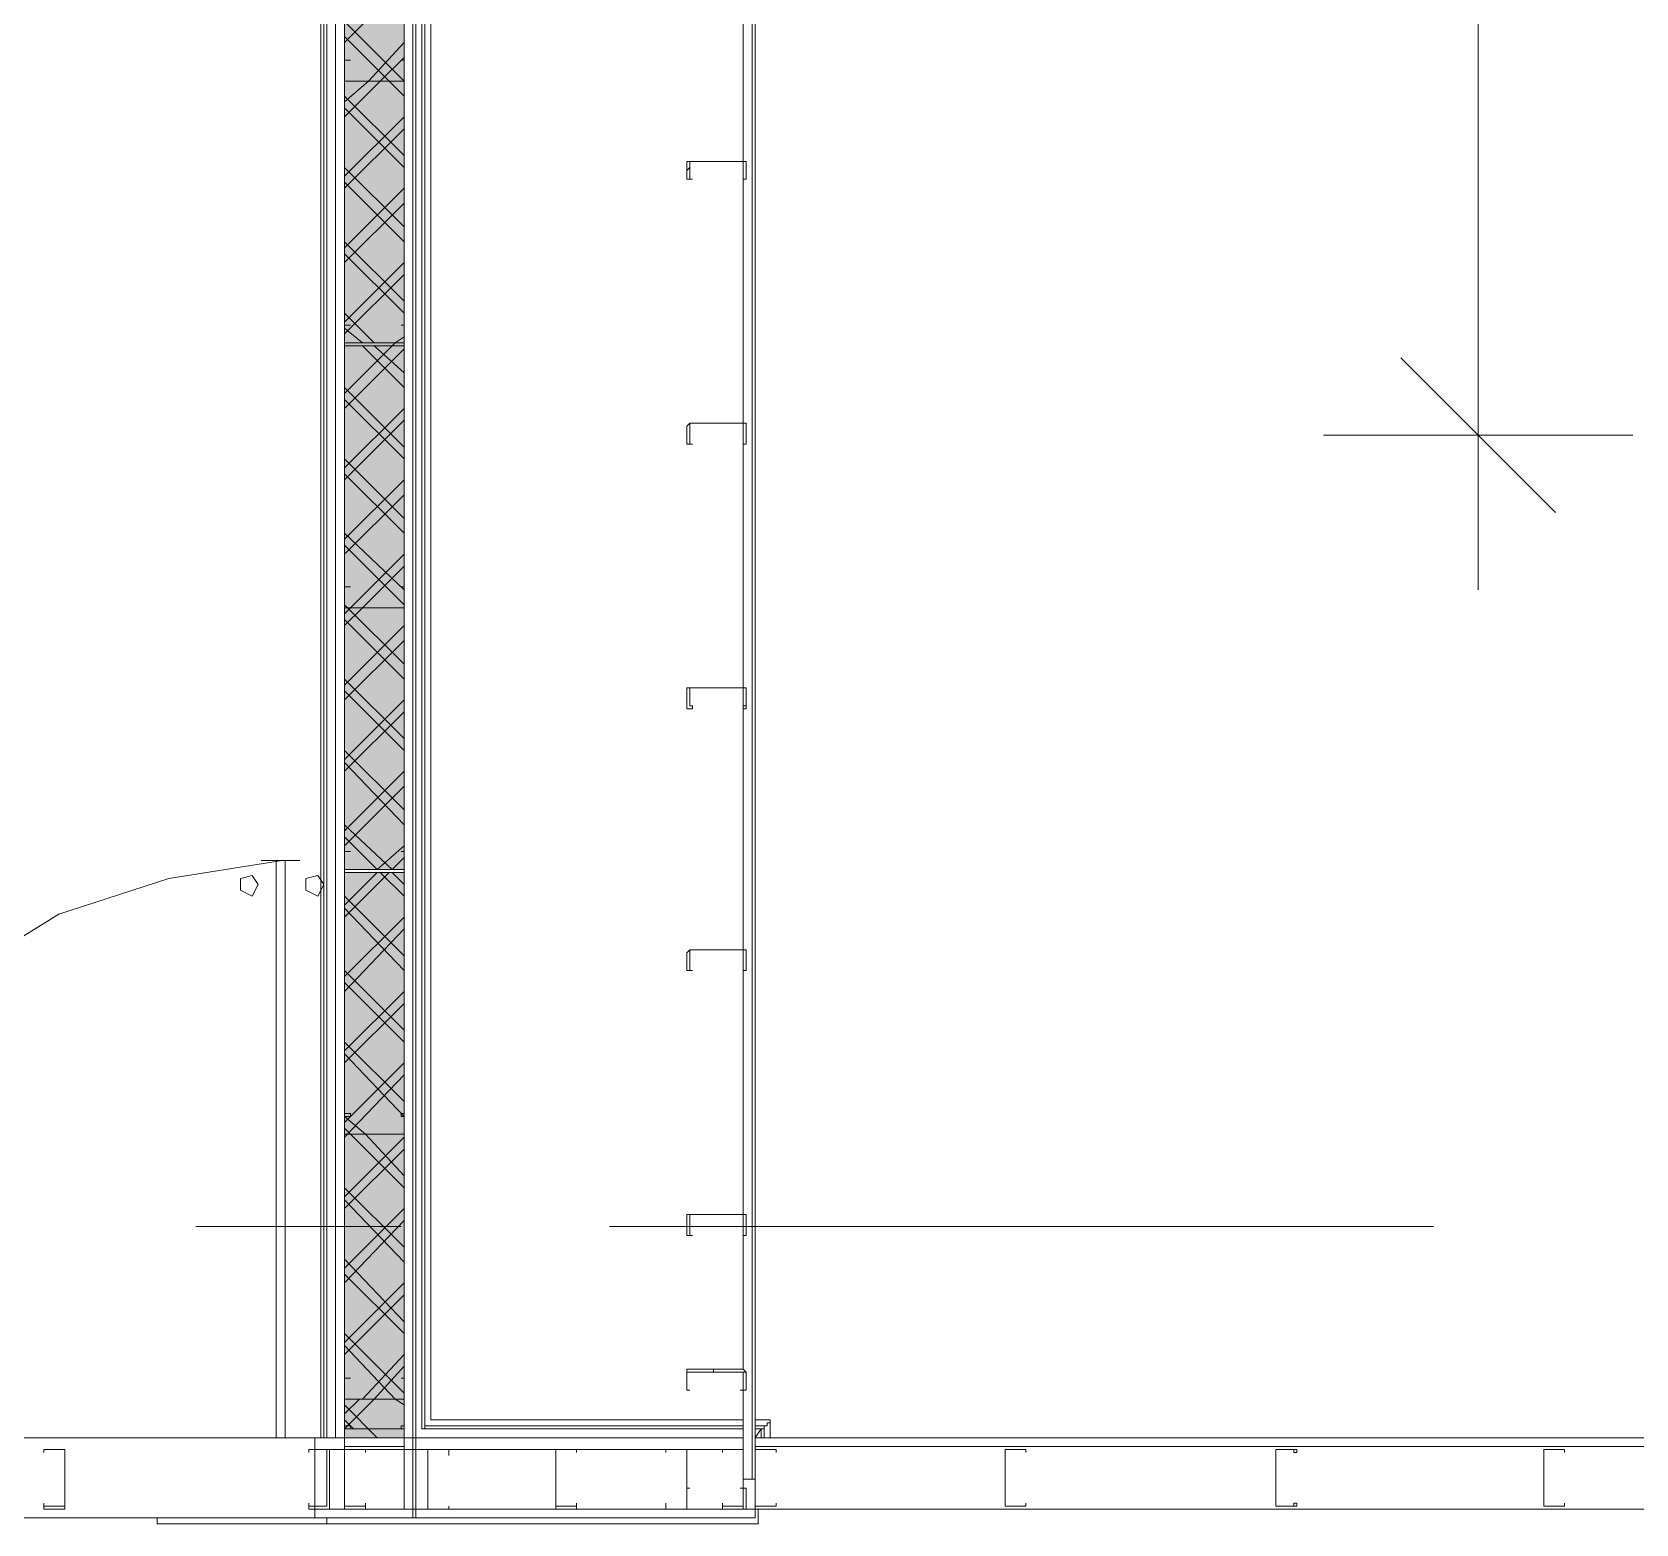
# Model space of a CAD drawing. Header units: metres. Extents: x -2 to 237, y -8 to 52.
# Drawn here: x 51.973 to 54.443, y 22.539 to 24.837 of the extents above; entities that cross this region are included whole.
import ezdxf

# ---------------------------------------------------------------- set-up
doc = ezdxf.new("R2010")
doc.units = ezdxf.units.M
doc.layers.add('HVAC - Ductos', color=5, linetype='Continuous', lineweight=0)
doc.layers.add('PDF_Geometry', color=7, linetype='Continuous', lineweight=0, true_color=0xaaaaaa)
doc.layers.add('PDF_Solid Fills', color=7, linetype='Continuous', lineweight=0, true_color=0xffffff)

msp = doc.modelspace()

# ---------------------------------------------------------------- hatches: boundary and pattern name
at = {"layer": 'PDF_Solid Fills', "lineweight": 0, "transparency": 33554559}
h = msp.add_hatch(color=256, dxfattribs=at)
h.paths.add_polyline_path([(52.546, 23.5473), (52.546, 32.6097), (52.4544, 32.6097), (52.4544, 23.5473)])
h.paths.add_polyline_path([(52.546, 23.5427), (52.4544, 23.5427), (52.4544, 22.6722), (52.546, 22.6722)])

# ---------------------------------------------------------------- linework, layer by layer
at = {"layer": 'HVAC - Ductos', "lineweight": 0}
for points in [[(54.2, 23.9779), (54.2, 27.2584), (54.2, 30.9878), (54.2, 32.431)], [(54.0809, 24.3353), (54.2, 24.2161), (54.3191, 24.0971)], [(54.4383, 24.2161), (54.2, 24.2161), (53.9618, 24.2161)]]:
    msp.add_lwpolyline(points, dxfattribs=at)
at = {"layer": 'PDF_Geometry', "lineweight": 0}
for points in [[(53.0821, 22.608), (53.0821, 32.6097), (53.0821, 32.628), (53.0821, 32.6143)], [(52.5598, 32.6097), (52.5598, 22.6721), (52.5598, 22.5485), (52.5644, 22.5485), (53.0867, 22.5485), (53.0867, 22.608), (53.0867, 22.6721), (53.0958, 22.6859), (53.0958, 22.6721), (53.0958, 22.6859), (53.0867, 22.6859), (53.1004, 22.6859), (53.0867, 22.6859), (53.1004, 22.6859), (53.1004, 22.6721), (53.1004, 22.6905), (53.105, 22.6905), (53.105, 22.6951), (53.1096, 22.6951), (53.1096, 22.6996), (53.1096, 22.6951), (53.105, 22.6951), (53.105, 22.6905), (53.1004, 22.6905), (53.0867, 22.6905), (53.1004, 22.6905), (53.1004, 22.6721), (53.1004, 22.6859), (53.0867, 22.6859), (53.0958, 22.6859), (53.0867, 22.6721), (53.0867, 22.608), (53.0867, 22.5485), (52.4086, 22.5485), (52.4086, 22.5622), (52.9813, 22.5622), (52.4086, 22.5622), (52.4086, 22.6538), (53.0684, 22.6538), (52.4086, 22.6538), (52.4086, 22.6721), (49.6001, 22.6721)], [(52.5598, 22.6721), (52.546, 22.6721), (52.4544, 22.6721), (52.4407, 22.6721), (52.4407, 32.6097), (52.546, 32.6097)], [(52.546, 22.6721), (52.4544, 22.6721), (52.4544, 22.6859), (52.4544, 32.596), (52.4544, 32.6097)], [(53.0684, 22.7729), (53.0684, 22.608), (53.0867, 22.608), (53.0867, 32.6097), (54.5436, 32.6097), (54.5436, 22.718)], [(52.4544, 32.596), (52.546, 32.596), (52.546, 22.6859), (52.4544, 22.6859), (52.5003, 22.7317), (52.546, 22.7821)], [(52.427, 22.6721), (52.427, 27.5928)], [(52.427, 22.6721), (52.427, 27.5928)], [(52.427, 27.5928), (52.427, 22.6721)], [(52.427, 22.6721), (52.427, 27.5928)], [(53.0684, 26.2458), (53.0684, 25.8427), (53.0684, 25.4349), (53.0684, 25.0454), (53.0684, 24.6377), (53.0684, 24.2345), (53.0684, 23.8268), (53.0684, 23.4236), (53.0684, 23.0158), (53.0684, 22.7775)], [(52.4544, 24.8209), (52.546, 24.9126)], [(52.546, 24.7613), (52.4544, 24.853)], [(52.546, 24.7385), (52.5231, 24.7613), (52.4544, 24.8301)], [(52.546, 24.8209), (52.4911, 24.7613), (52.4544, 24.7293)], [(52.4544, 24.7064), (52.5094, 24.7613), (52.546, 24.798)], [(52.4636, 24.7935), (52.4636, 24.7935)], [(52.4636, 24.7935), (52.4636, 24.7935)], [(52.5414, 24.7935), (52.5414, 24.7935)], [(52.5414, 24.7935), (52.5414, 24.7935)], [(52.546, 24.6469), (52.4544, 24.7385)], [(52.546, 24.6285), (52.4544, 24.7201)], [(52.546, 24.7064), (52.4544, 24.6148)], [(52.4544, 24.5964), (52.546, 24.6881)], [(52.546, 24.5368), (52.4544, 24.6285)], [(52.9859, 24.6377), (52.9859, 24.6377)], [(52.9859, 24.6377), (52.9859, 24.6377)], [(53.0729, 24.6377), (53.0729, 24.6377)], [(53.0729, 24.6377), (53.0729, 24.6377)], [(53.0729, 24.6377), (53.0729, 24.6377)], [(53.0729, 24.6377), (53.0729, 24.6377)], [(52.546, 24.514), (52.4544, 24.6056)], [(52.9904, 24.6102), (52.9904, 24.6102)], [(52.9904, 24.6102), (52.9904, 24.6102)], [(53.0684, 24.6102), (53.0684, 24.6102)], [(53.0684, 24.6102), (53.0684, 24.6102)], [(52.546, 24.5964), (52.4544, 24.5048)], [(52.4544, 24.4819), (52.546, 24.5735)], [(52.546, 24.4223), (52.4544, 24.514)], [(52.546, 24.404), (52.4544, 24.4956)], [(52.546, 24.4819), (52.4544, 24.3902)], [(52.4544, 24.372), (52.546, 24.4636)], [(52.5003, 24.3582), (52.4544, 24.404)], [(52.4819, 24.3582), (52.4544, 24.3811)], [(52.4636, 24.3857), (52.4636, 24.3857)], [(52.4636, 24.3857), (52.4636, 24.3857)], [(52.5414, 24.3857), (52.5414, 24.3857)], [(52.5414, 24.3857), (52.5414, 24.3857)], [(52.546, 24.3674), (52.5323, 24.3582), (52.4544, 24.2803)], [(52.4544, 24.3582), (52.4544, 24.3582)], [(52.4544, 24.3582), (52.4544, 24.3582)], [(52.546, 24.2895), (52.4819, 24.3536)], [(52.546, 24.3123), (52.5003, 24.3536)], [(52.546, 24.3582), (52.546, 24.3582)], [(52.546, 24.3582), (52.546, 24.3582)], [(52.4544, 24.2574), (52.546, 24.349)], [(52.546, 24.1979), (52.4544, 24.2895)], [(52.546, 24.1795), (52.4544, 24.2711)], [(52.546, 24.2574), (52.4544, 24.1657)], [(52.4544, 24.1474), (52.546, 24.2391)], [(52.9904, 24.2024), (52.9904, 24.2024)], [(52.9904, 24.2024), (52.9904, 24.2024)], [(53.0684, 24.2024), (53.0684, 24.2024)], [(53.0684, 24.2024), (53.0684, 24.2024)], [(52.546, 24.0879), (52.4544, 24.1795)], [(52.546, 24.065), (52.4544, 24.1566)], [(52.546, 24.1474), (52.4544, 24.0558)], [(52.4544, 24.0329), (52.546, 24.1245)], [(52.546, 23.9779), (52.4544, 24.065)], [(52.546, 23.955), (52.4544, 24.0466)], [(52.546, 24.0329), (52.4636, 23.9504), (52.4544, 23.9412)], [(52.4544, 23.923), (52.4819, 23.9504), (52.546, 24.0146)], [(52.4636, 23.9825), (52.4636, 23.9825)], [(52.4636, 23.9825), (52.4636, 23.9825)], [(52.5414, 23.9825), (52.5414, 23.9825)], [(52.5414, 23.9825), (52.5414, 23.9825)], [(52.546, 23.8634), (52.459, 23.9504), (52.4544, 23.955)], [(52.4544, 23.9504), (52.4544, 23.9504)], [(52.4544, 23.9504), (52.4544, 23.9504)], [(52.4544, 23.9504), (52.4544, 23.9504)], [(52.4544, 23.9504), (52.4544, 23.9504)], [(52.546, 23.8405), (52.4544, 23.9321)], [(52.546, 23.9504), (52.546, 23.9504)], [(52.546, 23.9504), (52.546, 23.9504)], [(52.546, 23.9504), (52.546, 23.9504)], [(52.546, 23.9504), (52.546, 23.9504)], [(52.546, 23.923), (52.4544, 23.8313)], [(52.4544, 23.8084), (52.546, 23.9)], [(52.546, 23.7488), (52.4544, 23.8405)], [(52.546, 23.7305), (52.4544, 23.8222)], [(52.546, 23.8084), (52.4544, 23.7167)], [(52.9859, 23.8268), (52.9859, 23.8268)], [(52.9859, 23.8268), (52.9859, 23.8268)], [(53.0729, 23.8268), (53.0729, 23.8268)], [(53.0729, 23.8268), (53.0729, 23.8268)], [(53.0729, 23.8268), (53.0729, 23.8268)], [(53.0729, 23.8268), (53.0729, 23.8268)], [(52.4544, 23.6984), (52.546, 23.7901)], [(52.546, 23.6389), (52.4544, 23.7305)], [(52.546, 23.6159), (52.4544, 23.7121)], [(52.546, 23.6984), (52.4544, 23.6068)], [(52.4544, 23.5839), (52.546, 23.6755)], [(52.4544, 23.6159), (52.5277, 23.5473), (52.546, 23.5656)], [(52.546, 23.5839), (52.5048, 23.5473), (52.4544, 23.5976)], [(51.868, 23.3914), (51.8954, 23.4052), (52.0146, 23.4785), (52.1841, 23.5335), (52.3582, 23.561)], [(52.3262, 23.561), (52.3857, 23.561)], [(52.349, 23.561), (52.349, 22.6721)], [(52.3628, 22.6721), (52.3628, 23.561)], [(52.4636, 23.5747), (52.4636, 23.5747)], [(52.4636, 23.5747), (52.4636, 23.5747)], [(52.5414, 23.5747), (52.5414, 23.5747)], [(52.5414, 23.5747), (52.5414, 23.5747)], [(52.4544, 23.5473), (52.4544, 23.5473)], [(52.4544, 23.5473), (52.4544, 23.5473)], [(52.5048, 23.5427), (52.4544, 23.4922)], [(52.4544, 23.4739), (52.5231, 23.5427)], [(52.546, 23.506), (52.5094, 23.5427)], [(52.546, 23.5243), (52.5277, 23.5427)], [(52.546, 23.5473), (52.546, 23.5473)], [(52.546, 23.5473), (52.546, 23.5473)], [(52.546, 23.4144), (52.4544, 23.506)], [(52.546, 23.3914), (52.4544, 23.4876)], [(52.546, 23.4739), (52.4544, 23.3823)], [(52.4544, 23.3594), (52.546, 23.4556)], [(52.546, 23.2998), (52.4544, 23.3914)], [(52.9904, 23.3914), (52.9904, 23.3914)], [(52.9904, 23.3914), (52.9904, 23.3914)], [(53.0684, 23.3914), (53.0684, 23.3914)], [(53.0684, 23.3914), (53.0684, 23.3914)], [(52.546, 23.2815), (52.4544, 23.3732)], [(52.546, 23.3594), (52.4544, 23.2678)], [(52.4544, 23.2494), (52.546, 23.341)], [(52.5644, 22.6721), (52.5644, 22.5485), (53.0867, 22.5485), (53.0867, 22.5622), (53.0684, 22.5622), (53.0867, 22.5622), (53.0867, 22.6538), (53.0867, 22.6721), (53.0867, 22.5485), (52.4086, 22.5485), (43.9555, 22.5485), (43.9555, 22.6721), (48.9083, 22.6721), (48.9083, 23.3227), (48.9083, 22.6721), (48.9083, 23.3227), (48.9083, 22.6721), (49.0136, 22.6721)], [(52.546, 23.1899), (52.4544, 23.2815)], [(52.546, 23.1669), (52.4544, 23.2632)], [(52.546, 23.2494), (52.4544, 23.1578)], [(52.4544, 23.1349), (52.546, 23.2311)], [(52.546, 23.0753), (52.4865, 23.1395), (52.4544, 23.1669)], [(52.546, 23.057), (52.4636, 23.1395), (52.4544, 23.1487)], [(52.4544, 23.1395), (52.4544, 23.1395)], [(52.4544, 23.1395), (52.4544, 23.1395)], [(52.4544, 23.1395), (52.4544, 23.1395)], [(52.4544, 23.1395), (52.4544, 23.1395)], [(52.546, 23.1349), (52.4544, 23.0432)], [(52.4544, 23.0249), (52.546, 23.1165)], [(52.546, 23.1395), (52.546, 23.1395)], [(52.546, 23.1395), (52.546, 23.1395)], [(52.546, 23.1395), (52.546, 23.1395)], [(52.546, 23.1395), (52.546, 23.1395)], [(52.546, 22.9654), (52.4544, 23.057)], [(52.546, 22.9424), (52.4544, 23.0387)], [(52.546, 23.0249), (52.4544, 22.9333)], [(52.5414, 22.9975), (52.2254, 22.9975)], [(52.4544, 22.9104), (52.546, 23.0066)], [(54.1313, 22.9975), (52.8622, 22.9975)], [(52.9859, 23.0158), (52.9859, 23.0158)], [(52.9859, 23.0158), (52.9859, 23.0158)], [(53.0729, 23.0158), (53.0729, 23.0158)], [(53.0729, 23.0158), (53.0729, 23.0158)], [(53.0729, 23.0158), (53.0729, 23.0158)], [(53.0729, 23.0158), (53.0729, 23.0158)], [(52.9904, 22.9837), (52.9904, 22.9837)], [(52.9904, 22.9837), (52.9904, 22.9837)], [(53.0684, 22.9837), (53.0684, 22.9837)], [(53.0684, 22.9837), (53.0684, 22.9837)], [(52.546, 22.8508), (52.4544, 22.947)], [(52.546, 22.8325), (52.4544, 22.9241)], [(52.546, 22.9104), (52.4544, 22.8188)], [(52.4544, 22.8004), (52.546, 22.892)], [(52.546, 22.7409), (52.4544, 22.8325)], [(52.546, 22.7226), (52.5323, 22.7317), (52.4544, 22.8142)], [(52.546, 22.8004), (52.4819, 22.7317)], [(52.9813, 22.7729), (52.9813, 22.7729)], [(52.4636, 22.7638), (52.4636, 22.7638)], [(52.4636, 22.7638), (52.4636, 22.7638)], [(52.5414, 22.7638), (52.5414, 22.7638)], [(52.5414, 22.7638), (52.5414, 22.7638)], [(52.9859, 22.7454), (52.9859, 22.7454)], [(53.0638, 22.7454), (53.0638, 22.7454)], [(52.4773, 22.7317), (52.4544, 22.7088)], [(52.5048, 22.6721), (52.4544, 22.7226)], [(52.4682, 22.6859), (52.4544, 22.6996)], [(52.4086, 22.6721), (52.4086, 22.6721)], [(52.427, 22.6721), (52.4086, 22.6721), (52.427, 22.6721)], [(52.427, 22.6721), (52.427, 22.6813)], [(52.427, 22.6721), (52.427, 22.6813)], [(52.4544, 22.6584), (52.4544, 22.6538), (52.546, 22.6538), (52.546, 22.6584), (52.546, 22.5622), (52.5598, 22.5622), (52.5598, 22.6721), (52.546, 22.6721), (52.4544, 22.6721), (52.4544, 22.6859)], [(54.5757, 22.5622), (54.5986, 22.5622), (54.5986, 22.6721), (53.0867, 22.6721), (53.0867, 22.5622), (54.5482, 22.5622)], [(52.4544, 22.6584), (52.4544, 22.6584)], [(52.4544, 22.6584), (52.4544, 22.6584)], [(52.546, 22.6584), (52.546, 22.6584)], [(52.546, 22.6584), (52.546, 22.6584)], [(52.5827, 22.6538), (52.5827, 22.6538)], [(52.5827, 22.6538), (52.5827, 22.6538)], [(52.5827, 22.6538), (52.5827, 22.6538)], [(52.5827, 22.6538), (52.5827, 22.6538)], [(52.9492, 22.6493), (52.9492, 22.6493)], [(52.9492, 22.6493), (52.9492, 22.6493)], [(52.9813, 22.6538), (52.9813, 22.6538)], [(52.9813, 22.6538), (52.9813, 22.6538)], [(52.9813, 22.6538), (52.9813, 22.6538)], [(52.9813, 22.6538), (52.9813, 22.6538)], [(53.0363, 22.6493), (53.0363, 22.6493)], [(53.0684, 22.6538), (53.0684, 22.6538)], [(53.0684, 22.6538), (53.0684, 22.6538)], [(54.5986, 22.6584), (53.0867, 22.6584)], [(52.6148, 22.6447), (52.6148, 22.6447)], [(52.6148, 22.6447), (52.6148, 22.6447)], [(53.0867, 22.608), (53.0867, 22.608)], [(52.9859, 22.5943), (52.9859, 22.5943)], [(52.9859, 22.5943), (52.9859, 22.5943)], [(53.0638, 22.5943), (53.0638, 22.5943)], [(53.0638, 22.5943), (53.0638, 22.5943)], [(52.1658, 22.5485), (52.1658, 22.5393), (52.427, 22.5393), (52.427, 22.5485)], [(52.4086, 22.5485), (53.0867, 22.5485), (52.4086, 22.5485)], [(52.5827, 22.5622), (52.5827, 22.5622)], [(52.5827, 22.5622), (52.5827, 22.5622)], [(52.5827, 22.5622), (52.5827, 22.5622)], [(52.5827, 22.5622), (52.5827, 22.5622)], [(52.6148, 22.5667), (52.6148, 22.5667)], [(52.6148, 22.5667), (52.6148, 22.5667)], [(52.9492, 22.5713), (52.9492, 22.5713)], [(52.9492, 22.5713), (52.9492, 22.5713)], [(52.9813, 22.5622), (52.9813, 22.5622)], [(52.9813, 22.5622), (52.9813, 22.5622)], [(52.9813, 22.5622), (52.9813, 22.5622)], [(52.9813, 22.5622), (52.9813, 22.5622)], [(53.0363, 22.5713), (53.0363, 22.5713)], [(53.0684, 22.5667), (53.0684, 22.5667)], [(53.0867, 22.5485), (53.0867, 22.5485)]]:
    msp.add_lwpolyline(points, dxfattribs=at)
for points in [[(52.427, 32.6097), (52.427, 22.6721), (52.4544, 22.6721), (52.546, 22.6721), (52.5644, 22.6721), (52.5644, 32.6097)], [(52.427, 32.6097), (52.427, 22.6721), (52.4407, 22.6721), (52.4407, 32.6097)], [(52.4544, 32.6097), (52.4407, 32.6097), (52.4407, 22.6721), (52.4544, 22.6721)], [(52.546, 32.6097), (52.4544, 32.6097), (52.4544, 22.6721), (52.546, 22.6721)], [(52.5598, 32.6097), (52.546, 32.6097), (52.546, 22.6721), (52.5598, 22.6721)], [(52.5644, 22.6721), (52.5644, 32.6097), (52.5598, 32.6097), (52.5598, 22.6721)], [(52.5644, 32.6097), (52.5644, 22.6721), (53.0684, 22.6721), (52.5644, 22.6721), (53.0684, 22.6721), (52.5644, 22.6721), (53.0684, 22.6721), (52.5644, 22.6721)], [(52.5735, 22.6859), (52.5735, 32.6006), (53.0684, 32.6006), (52.5735, 32.6006), (52.5735, 22.6859), (53.0684, 22.6859), (52.5735, 22.6859), (53.0684, 22.6859)], [(52.5781, 22.6859), (52.5781, 32.6006), (52.5781, 22.6859), (52.5781, 32.596), (52.5781, 22.6859), (53.0684, 22.6859), (52.5781, 22.6859), (52.5781, 32.596)], [(52.5873, 32.5868), (52.5873, 22.6996), (53.0684, 22.6996), (52.5873, 22.6996), (52.5873, 32.5868), (53.0684, 32.5868)], [(52.4178, 27.5928), (52.4178, 22.6721)], [(52.4178, 27.5928), (52.4178, 22.6721)], [(52.4224, 22.6721), (52.4224, 27.5928)], [(52.427, 22.6721), (52.427, 27.5928)], [(52.546, 24.7659), (52.546, 24.7613), (52.4544, 24.7613), (52.4544, 24.7659), (52.4544, 24.7935), (52.4636, 24.7935), (52.4544, 24.7935), (52.4544, 24.7659), (52.4544, 24.7613), (52.546, 24.7613), (52.546, 24.7659), (52.546, 24.7935)], [(52.546, 24.7659), (52.546, 24.7613), (52.4544, 24.7613), (52.4544, 24.7659), (52.4544, 24.7935), (52.4636, 24.7935), (52.4544, 24.7935), (52.4544, 24.7659), (52.4544, 24.7613), (52.546, 24.7613), (52.546, 24.7659), (52.546, 24.7935)], [(52.5414, 24.7935), (52.546, 24.7935)], [(52.5414, 24.7935), (52.546, 24.7935)], [(52.9813, 24.6377), (52.9859, 24.6377), (53.0729, 24.6377), (53.0729, 24.6102), (53.0684, 24.6102), (53.0729, 24.6102), (53.0729, 24.6377), (52.9859, 24.6377), (52.9859, 24.6102), (52.9904, 24.6102), (52.9813, 24.6102)], [(52.9813, 24.6377), (52.9859, 24.6377), (53.0729, 24.6377), (53.0729, 24.6102), (53.0684, 24.6102), (53.0729, 24.6102), (53.0729, 24.6377), (52.9859, 24.6377), (52.9859, 24.6102), (52.9904, 24.6102), (52.9813, 24.6102)], [(52.546, 24.3582), (52.546, 24.3536), (52.4544, 24.3536), (52.4544, 24.3582), (52.4544, 24.3857), (52.4636, 24.3857), (52.4544, 24.3857), (52.4544, 24.3582), (52.546, 24.3582), (52.546, 24.3857)], [(52.546, 24.3582), (52.546, 24.3536), (52.4544, 24.3536), (52.4544, 24.3582), (52.4544, 24.3857), (52.4636, 24.3857), (52.4544, 24.3857), (52.4544, 24.3582), (52.546, 24.3582), (52.546, 24.3857)], [(52.5414, 24.3857), (52.546, 24.3857)], [(52.5414, 24.3857), (52.546, 24.3857)], [(52.9813, 24.2299), (52.9859, 24.2345), (53.0729, 24.2345), (53.0729, 24.2299), (53.0729, 24.2024), (53.0684, 24.2024), (53.0729, 24.2024), (53.0729, 24.2299), (53.0729, 24.2345), (52.9859, 24.2345), (52.9859, 24.2299), (52.9859, 24.2024), (52.9904, 24.2024), (52.9813, 24.2024)], [(52.9813, 24.2299), (52.9859, 24.2345), (53.0729, 24.2345), (53.0729, 24.2299), (53.0729, 24.2024), (53.0684, 24.2024), (53.0729, 24.2024), (53.0729, 24.2299), (53.0729, 24.2345), (52.9859, 24.2345), (52.9859, 24.2299), (52.9859, 24.2024), (52.9904, 24.2024), (52.9813, 24.2024)], [(52.546, 23.9504), (52.4544, 23.9504), (52.4544, 23.9825), (52.4636, 23.9825), (52.4544, 23.9825), (52.4544, 23.9504), (52.546, 23.9504), (52.546, 23.9825)], [(52.546, 23.9504), (52.4544, 23.9504), (52.4544, 23.9825), (52.4636, 23.9825), (52.4544, 23.9825), (52.4544, 23.9504), (52.546, 23.9504), (52.546, 23.9825)], [(52.5414, 23.9825), (52.546, 23.9825)], [(52.5414, 23.9825), (52.546, 23.9825)], [(52.9813, 23.8268), (52.9859, 23.8268), (53.0729, 23.8268), (53.0729, 23.7946), (53.0684, 23.7946), (53.0684, 23.7992), (53.0729, 23.7992), (53.0729, 23.8268), (52.9859, 23.8268), (52.9859, 23.7992), (52.9904, 23.7992), (52.9904, 23.7946), (52.9813, 23.7946)], [(52.9813, 23.8268), (52.9859, 23.8268), (53.0729, 23.8268), (53.0729, 23.7946), (53.0684, 23.7946), (53.0684, 23.7992), (53.0729, 23.7992), (53.0729, 23.8268), (52.9859, 23.8268), (52.9859, 23.7992), (52.9904, 23.7992), (52.9904, 23.7946), (52.9813, 23.7946)], [(52.546, 23.5473), (52.546, 23.5427), (52.4544, 23.5427), (52.4544, 23.5473), (52.4544, 23.5747), (52.4636, 23.5747), (52.4544, 23.5747), (52.4544, 23.5473), (52.546, 23.5473), (52.546, 23.5747)], [(52.546, 23.5473), (52.546, 23.5427), (52.4544, 23.5427), (52.4544, 23.5473), (52.4544, 23.5747), (52.4636, 23.5747), (52.4544, 23.5747), (52.4544, 23.5473), (52.546, 23.5473), (52.546, 23.5747)], [(52.5414, 23.5747), (52.546, 23.5747)], [(52.5414, 23.5747), (52.546, 23.5747)], [(52.3216, 23.5243), (52.3124, 23.506), (52.2941, 23.5152), (52.2941, 23.5335), (52.3124, 23.5381)], [(52.4224, 23.5243), (52.4132, 23.5381), (52.3948, 23.5335), (52.3948, 23.5152), (52.4132, 23.506)], [(52.9813, 23.419), (52.9859, 23.4236), (53.0729, 23.4236), (53.0729, 23.419), (53.0729, 23.3914), (53.0684, 23.3914), (53.0729, 23.3914), (53.0729, 23.419), (53.0729, 23.4236), (52.9859, 23.4236), (52.9859, 23.419), (52.9859, 23.3914), (52.9904, 23.3914), (52.9813, 23.3914)], [(52.9813, 23.419), (52.9859, 23.4236), (53.0729, 23.4236), (53.0729, 23.419), (53.0729, 23.3914), (53.0684, 23.3914), (53.0729, 23.3914), (53.0729, 23.419), (53.0729, 23.4236), (52.9859, 23.4236), (52.9859, 23.419), (52.9859, 23.3914), (52.9904, 23.3914), (52.9813, 23.3914)], [(52.546, 23.1395), (52.4544, 23.1395), (52.4544, 23.1715), (52.4636, 23.1715), (52.4636, 23.1669), (52.4544, 23.1669), (52.4544, 23.1395), (52.546, 23.1395), (52.546, 23.1669), (52.5414, 23.1669), (52.5414, 23.1715), (52.546, 23.1715)], [(52.546, 23.1395), (52.4544, 23.1395), (52.4544, 23.1715), (52.4636, 23.1715), (52.4636, 23.1669), (52.4544, 23.1669), (52.4544, 23.1395), (52.546, 23.1395), (52.546, 23.1669), (52.5414, 23.1669), (52.5414, 23.1715), (52.546, 23.1715)], [(52.9813, 23.0158), (52.9859, 23.0158), (53.0729, 23.0158), (53.0729, 22.9837), (53.0684, 22.9837), (53.0729, 22.9837), (53.0729, 23.0158), (52.9859, 23.0158), (52.9859, 22.9837), (52.9904, 22.9837), (52.9813, 22.9837)], [(52.9813, 23.0158), (52.9859, 23.0158), (53.0729, 23.0158), (53.0729, 22.9837), (53.0684, 22.9837), (53.0729, 22.9837), (53.0729, 23.0158), (52.9859, 23.0158), (52.9859, 22.9837), (52.9904, 22.9837), (52.9813, 22.9837)], [(52.9813, 22.7729), (52.9813, 22.7775), (53.0684, 22.7775), (53.0729, 22.7729), (53.0729, 22.7454), (53.0638, 22.7454), (53.0729, 22.7454), (53.0729, 22.7729), (53.0684, 22.7729), (52.9813, 22.7729), (52.9813, 22.7454)], [(52.546, 22.7363), (52.546, 22.7317), (52.4544, 22.7317), (52.4544, 22.7363), (52.4544, 22.7638), (52.4636, 22.7638), (52.4544, 22.7638), (52.4544, 22.7363), (52.4544, 22.7317), (52.546, 22.7317), (52.546, 22.7363), (52.546, 22.7638)], [(52.546, 22.7363), (52.546, 22.7317), (52.4544, 22.7317), (52.4544, 22.7363), (52.4544, 22.7638), (52.4636, 22.7638), (52.4544, 22.7638), (52.4544, 22.7363), (52.4544, 22.7317), (52.546, 22.7317), (52.546, 22.7363), (52.546, 22.7638)], [(52.5414, 22.7638), (52.546, 22.7638)], [(52.5414, 22.7638), (52.546, 22.7638)], [(52.9859, 22.7454), (52.9813, 22.7454)], [(53.1096, 22.6996), (53.1096, 22.6721), (53.1096, 22.6996), (53.0867, 22.6996)], [(52.5644, 22.6721), (52.5644, 22.5485), (44.6153, 22.5485), (44.6153, 22.6721), (52.4544, 22.6721), (52.546, 22.6721)], [(52.4086, 22.6721), (52.427, 22.6721)], [(52.546, 22.6584), (52.4544, 22.6584), (52.4544, 22.6905), (52.4636, 22.6905), (52.4636, 22.6859), (52.4544, 22.6859), (52.4544, 22.6584), (52.546, 22.6584), (52.546, 22.6859), (52.5414, 22.6859), (52.5414, 22.6905), (52.546, 22.6905)], [(52.5781, 22.6905), (53.0684, 22.6905)], [(51.9916, 22.5622), (52.0238, 22.5622), (52.0238, 22.5667), (52.0238, 22.6538), (51.9916, 22.6538), (51.9916, 22.6493), (51.9916, 22.6538), (52.0238, 22.6538), (52.0238, 22.5667), (51.9916, 22.5667), (51.9916, 22.5713)], [(51.9916, 22.5622), (52.0238, 22.5622), (52.0238, 22.5667), (52.0238, 22.6538), (51.9916, 22.6538), (51.9916, 22.6493), (51.9916, 22.6538), (52.0238, 22.6538), (52.0238, 22.5667), (51.9916, 22.5667), (51.9916, 22.5713)], [(52.3994, 22.5622), (52.427, 22.5622), (52.4315, 22.5622), (52.4315, 22.5667), (52.4315, 22.6538), (52.427, 22.6538), (52.3994, 22.6538), (52.3994, 22.6493), (52.3994, 22.6538), (52.427, 22.6538), (52.427, 22.5667), (52.3994, 22.5667), (52.3994, 22.5713)], [(52.3994, 22.5622), (52.427, 22.5622), (52.4315, 22.5622), (52.4315, 22.5667), (52.4315, 22.6538), (52.427, 22.6538), (52.3994, 22.6538), (52.3994, 22.6493), (52.3994, 22.6538), (52.427, 22.6538), (52.427, 22.5667), (52.3994, 22.5667), (52.3994, 22.5713)], [(52.4865, 22.6538), (52.4544, 22.6538), (52.4544, 22.5667), (52.4544, 22.5622), (52.4865, 22.5622), (52.4865, 22.5713), (52.4865, 22.5667), (52.4544, 22.5667), (52.4544, 22.6538), (52.4865, 22.6538), (52.4865, 22.6493)], [(52.5827, 22.5622), (52.5827, 22.6538), (52.6148, 22.6538), (52.6148, 22.6447), (52.6148, 22.6538), (52.5827, 22.6538), (52.5827, 22.5622), (52.6148, 22.5622)], [(52.5827, 22.5622), (52.5827, 22.6538), (52.6148, 22.6538), (52.6148, 22.6447), (52.6148, 22.6538), (52.5827, 22.6538), (52.5827, 22.5622), (52.6148, 22.5622)], [(52.8118, 22.6538), (52.7797, 22.6538), (52.7797, 22.5667), (52.7797, 22.5622), (52.8118, 22.5622), (52.8118, 22.5713), (52.8118, 22.5667), (52.7797, 22.5667), (52.7797, 22.6538), (52.8118, 22.6538), (52.8118, 22.6493)], [(52.9492, 22.6493), (52.9492, 22.6538)], [(52.9813, 22.6538), (52.9813, 22.5622), (52.9492, 22.5622), (52.9492, 22.5713), (52.9492, 22.5622), (52.9813, 22.5622), (52.9813, 22.6538), (52.9492, 22.6538)], [(52.9492, 22.6493), (52.9492, 22.6538)], [(52.9813, 22.6538), (52.9813, 22.5622), (52.9492, 22.5622), (52.9492, 22.5713), (52.9492, 22.5622), (52.9813, 22.5622), (52.9813, 22.6538), (52.9492, 22.6538)], [(53.0363, 22.6493), (53.0363, 22.6538)], [(53.0684, 22.6538), (53.0684, 22.5667), (53.0684, 22.5622), (53.0363, 22.5622), (53.0363, 22.5713), (53.0363, 22.5667), (53.0684, 22.5667), (53.0684, 22.6538), (53.0363, 22.6538)], [(53.1188, 22.6538), (53.0912, 22.6538), (53.0867, 22.6538), (53.0867, 22.5667), (53.0912, 22.5667), (53.1188, 22.5667), (53.1188, 22.5713), (53.1188, 22.5667), (53.0912, 22.5667), (53.0867, 22.5667), (53.0867, 22.6538), (53.0912, 22.6538), (53.1188, 22.6538), (53.1188, 22.6493)], [(53.5036, 22.6538), (53.4762, 22.6538), (53.4716, 22.6538), (53.4716, 22.5667), (53.4762, 22.5667), (53.5036, 22.5667), (53.5036, 22.5713), (53.5036, 22.5667), (53.4762, 22.5667), (53.4716, 22.5667), (53.4716, 22.6538), (53.4762, 22.6538), (53.5036, 22.6538), (53.5036, 22.6493)], [(53.9205, 22.6538), (53.8885, 22.6538), (53.8885, 22.5667), (53.9205, 22.5667), (53.9205, 22.5713), (53.9159, 22.5713), (53.9159, 22.5667), (53.8885, 22.5667), (53.8885, 22.6538), (53.9159, 22.6538), (53.9159, 22.6493), (53.9205, 22.6493)], [(54.3329, 22.6538), (54.3054, 22.6538), (54.3008, 22.6538), (54.3008, 22.5667), (54.3054, 22.5667), (54.3329, 22.5667), (54.3329, 22.5713), (54.3329, 22.5667), (54.3054, 22.5667), (54.3008, 22.5667), (54.3008, 22.6538), (54.3054, 22.6538), (54.3329, 22.6538), (54.3329, 22.6493)], [(53.0729, 22.5667), (53.0729, 22.5622), (53.0684, 22.5622), (52.9813, 22.5622), (52.9813, 22.5667), (52.9813, 22.5943), (52.9859, 22.5943), (52.9813, 22.5943), (52.9813, 22.5667), (52.9813, 22.5622), (53.0684, 22.5622), (53.0729, 22.5622), (53.0729, 22.5667), (53.0729, 22.5943)], [(53.0729, 22.5667), (53.0729, 22.5622), (53.0684, 22.5622), (52.9813, 22.5622), (52.9813, 22.5667), (52.9813, 22.5943), (52.9859, 22.5943), (52.9813, 22.5943), (52.9813, 22.5667), (52.9813, 22.5622), (53.0684, 22.5622), (53.0729, 22.5622), (53.0729, 22.5667), (53.0729, 22.5943)], [(53.0638, 22.5943), (53.0729, 22.5943)], [(53.0638, 22.5943), (53.0729, 22.5943)], [(53.0912, 22.5622), (53.0912, 22.5393), (52.427, 22.5393), (52.427, 22.5485), (52.427, 22.5393), (53.0912, 22.5393)], [(52.6148, 22.5667), (52.6148, 22.5622)], [(52.6148, 22.5667), (52.6148, 22.5622)]]:
    msp.add_lwpolyline(points, close=True, dxfattribs=at)
at = {"layer": 'PDF_Geometry', "color": 254, "lineweight": 0, "true_color": 0xd2d2d2}
for points in [[(52.4957, 24.7613), (52.4957, 24.7613)], [(52.4957, 24.7613), (52.4957, 24.7613)], [(52.995, 24.6377), (52.995, 24.6377)], [(52.995, 24.6377), (52.995, 24.6377)], [(53.0729, 24.2115), (53.0729, 24.2115)], [(53.0729, 24.2115), (53.0729, 24.2115)], [(53.0684, 23.8268), (53.0684, 23.8268)], [(53.0684, 23.8268), (53.0684, 23.8268)], [(52.5003, 23.1395), (52.5003, 23.1395)], [(52.5003, 23.1395), (52.5003, 23.1395)], [(53.0226, 22.7729), (53.0226, 22.7775)], [(52.4773, 22.7317), (52.4773, 22.7317)], [(52.4773, 22.7317), (52.4773, 22.7317)], [(52.546, 22.6813), (52.546, 22.6813)], [(52.0146, 22.6538), (52.0146, 22.6538)], [(52.0146, 22.6538), (52.0146, 22.6538)], [(52.5231, 22.6584), (52.5231, 22.6584)], [(53.9068, 22.6538), (53.9068, 22.6538)], [(53.8885, 22.6355), (53.8885, 22.6355)], [(52.9813, 22.6126), (52.9813, 22.6126)], [(52.9813, 22.6126), (52.9813, 22.6126)], [(53.4716, 22.6034), (53.4716, 22.6034)], [(52.4544, 22.5897), (52.4544, 22.5897)], [(52.8118, 22.5622), (52.8118, 22.5667)], [(54.3191, 22.5667), (54.3191, 22.5667)]]:
    msp.add_lwpolyline(points, dxfattribs=at)
msp.add_lwpolyline([(52.9859, 24.6285), (52.9813, 24.6239)], close=True, dxfattribs=at)

doc.saveas('drawing.dxf')
